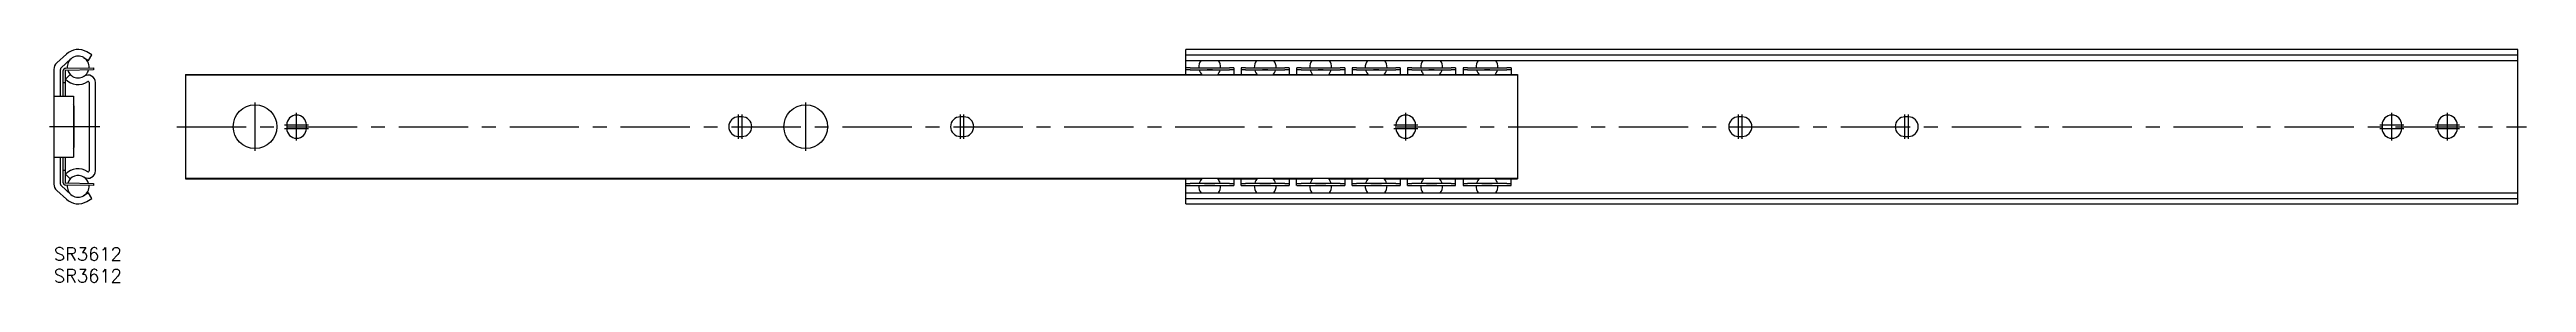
# Model space of a CAD drawing. Extents: x -1 to 566, y -8 to 45.
import ezdxf

# ---------------------------------------------------------------- set-up
doc = ezdxf.new("R2010")
doc.units = 0
doc.header["$LTSCALE"] = 0.5
doc.linetypes.add('CENTER', pattern=[50.8, 31.75, -6.35, 6.35, -6.35])
for name, color, linetype in [('MSM_CENTER', 1, 'CENTER'), ('MSM_CONTINUOUS', 7, 'CONTINUOUS'), ('MSM_PART_NUMBER', 7, 'CONTINUOUS')]:
    doc.layers.add(name, color=color, linetype=linetype)
doc.styles.get("Standard").update_dxf_attribs({"font": 'txt.shx', "height": 3, "bigfont": 'bigfont.shx'})

# ---------------------------------------------------------------- blocks, each defined once
blk = doc.blocks.new('*U7')
at = {"layer": 'MSM_PART_NUMBER'}
blk.add_text('SR3612', height=3, dxfattribs=at).set_placement((0, -3))
blk = doc.blocks.new('*U8')
at = {"layer": 'MSM_PART_NUMBER'}
blk.add_text('SR3612', height=3, dxfattribs=at).set_placement((0, -8))

msp = doc.modelspace()

# ---------------------------------------------------------------- linework, layer by layer
at = {"layer": 'MSM_CENTER'}
for p, q in [((46.06, 22.15), (46.06, 33.15)), ((55.56, 24.5), (55.56, 30.8)), ((156.76, 24.9), (156.76, 30.4)), ((157.56, 24.9), (157.56, 30.4)), ((172.16, 22.15), (172.16, 33.15)), ((207.56, 24.9), (207.56, 30.4)), ((208.36, 24.9), (208.36, 30.4)), ((309.56, 24.5), (309.56, 30.8)), ((385.76, 24.9), (385.76, 30.4)), ((386.56, 24.9), (386.56, 30.4)), ((423.86, 24.9), (423.86, 30.4)), ((424.66, 24.9), (424.66, 30.4)), ((535.36, 24.5), (535.36, 30.8)), ((548.06, 24.5), (548.06, 30.8)), ((10.5, 27.65), (-1, 27.65)), ((28.16, 27.65), (566.16, 27.65)), ((52.81, 28.05), (58.31, 28.05)), ((52.81, 27.25), (58.31, 27.25)), ((306.81, 28.05), (312.31, 28.05)), ((306.81, 27.25), (312.31, 27.25)), ((532.61, 28.05), (538.11, 28.05)), ((532.61, 27.25), (538.11, 27.25)), ((545.31, 28.05), (550.81, 28.05)), ((545.31, 27.25), (550.81, 27.25))]:
    msp.add_line(p, q, dxfattribs=at)
at = {"layer": 'MSM_CONTINUOUS'}
for p, q in [((0, 40.77), (0, 14.53)), ((2.85, 44.25), (0.65, 42.24)), ((1.5, 34.65), (1.5, 40.77)), ((1.66, 41.14), (3.86, 43.15)), ((2.05, 40.34), (2.05, 34.65)), ((2.55, 40.34), (2.55, 34.65)), ((2.74, 41.04), (9.05, 41.15)), ((9.05, 40.65), (2.75, 40.54)), ((6.8, 43.46), (7.95, 42.8)), ((8.7, 44.1), (7.55, 44.76)), ((7.95, 42.8), (8.7, 44.1)), ((9.05, 41.15), (9.05, 40.65)), ((564.16, 45.3), (259.16, 45.3)), ((259.16, 39.56), (259.16, 45.3)), ((259.16, 44.1), (564.16, 44.1)), ((259.16, 42.8), (564.16, 42.8)), ((260.16, 41.15), (269.16, 41.15)), ((260.16, 40.65), (269.16, 40.65)), ((270.16, 41.13), (270.16, 39.56)), ((271.86, 41.13), (271.86, 39.56)), ((272.86, 41.15), (281.86, 41.15)), ((272.86, 40.65), (281.86, 40.65)), ((282.86, 41.13), (282.86, 39.56)), ((284.56, 41.13), (284.56, 39.56)), ((285.56, 41.15), (294.56, 41.15)), ((285.56, 40.65), (294.56, 40.65)), ((295.56, 41.13), (295.56, 39.56)), ((297.26, 41.13), (297.26, 39.56)), ((298.26, 41.15), (307.26, 41.15)), ((298.26, 40.65), (307.26, 40.65)), ((308.26, 41.13), (308.26, 39.56)), ((309.96, 41.13), (309.96, 39.56)), ((310.96, 41.15), (319.96, 41.15)), ((310.96, 40.65), (319.96, 40.65)), ((320.96, 41.13), (320.96, 39.56)), ((322.66, 41.13), (322.66, 39.56)), ((323.66, 41.15), (332.66, 41.15)), ((323.66, 40.65), (332.66, 40.65)), ((333.66, 41.13), (333.66, 39.56)), ((564.16, 10), (564.16, 45.3)), ((0, 34.65), (4.5, 34.65)), ((2.55, 37.65), (2.05, 37.65)), ((3.75, 39.56), (2.67, 38.52)), ((4.5, 34.65), (4.5, 20.65)), ((8.05, 37.79), (8.05, 17.51)), ((9.5, 17.55), (9.5, 37.75)), ((30.16, 39.56), (262.86, 39.56)), ((30.16, 39.56), (30.16, 15.74)), ((335.16, 39.45), (30.16, 39.45)), ((266.46, 39.56), (275.56, 39.56)), ((279.16, 39.56), (288.26, 39.56)), ((291.86, 39.56), (300.96, 39.56)), ((304.56, 39.56), (313.66, 39.56)), ((317.26, 39.56), (326.36, 39.56)), ((329.96, 39.56), (335.16, 39.56)), ((335.16, 39.56), (335.16, 15.74)), ((4.55, 32.45), (4.55, 22.85)), ((157.56, 29.9), (156.76, 29.9)), ((208.36, 29.9), (207.56, 29.9)), ((386.56, 29.9), (385.76, 29.9)), ((424.66, 29.9), (423.86, 29.9)), ((53.31, 28.05), (53.31, 27.25)), ((57.81, 27.25), (57.81, 28.05)), ((156.76, 25.4), (157.56, 25.4)), ((207.56, 25.4), (208.36, 25.4)), ((307.31, 28.05), (307.31, 27.25)), ((311.81, 27.25), (311.81, 28.05)), ((385.76, 25.4), (386.56, 25.4)), ((423.86, 25.4), (424.66, 25.4)), ((533.11, 28.05), (533.11, 27.25)), ((537.61, 27.25), (537.61, 28.05)), ((545.81, 28.05), (545.81, 27.25)), ((550.31, 27.25), (550.31, 28.05)), ((0, 20.65), (4.5, 20.65)), ((1.5, 14.53), (1.5, 20.65)), ((2.05, 20.65), (2.05, 14.96)), ((2.55, 17.65), (2.05, 17.65)), ((2.55, 20.65), (2.55, 14.96)), ((0.65, 13.06), (2.85, 11.05)), ((3.86, 12.15), (1.66, 14.16)), ((2.67, 16.78), (3.75, 15.74)), ((9.05, 14.15), (2.74, 14.26)), ((2.75, 14.76), (9.05, 14.65)), ((7.95, 12.5), (6.8, 11.84)), ((8.7, 11.2), (7.95, 12.5)), ((9.05, 14.65), (9.05, 14.15)), ((30.16, 15.85), (335.16, 15.85)), ((30.16, 15.74), (262.86, 15.74)), ((259.16, 10), (259.16, 15.74)), ((259.16, 12.5), (564.16, 12.5)), ((269.16, 14.65), (260.16, 14.65)), ((260.16, 14.15), (269.16, 14.15)), ((266.46, 15.74), (275.56, 15.74)), ((270.16, 15.74), (270.16, 14.17)), ((271.86, 14.17), (271.86, 15.74)), ((281.86, 14.65), (272.86, 14.65)), ((272.86, 14.15), (281.86, 14.15)), ((279.16, 15.74), (288.26, 15.74)), ((282.86, 15.74), (282.86, 14.17)), ((284.56, 14.17), (284.56, 15.74)), ((294.56, 14.65), (285.56, 14.65)), ((285.56, 14.15), (294.56, 14.15)), ((291.86, 15.74), (300.96, 15.74)), ((295.56, 15.74), (295.56, 14.17)), ((297.26, 14.17), (297.26, 15.74)), ((307.26, 14.65), (298.26, 14.65)), ((298.26, 14.15), (307.26, 14.15)), ((304.56, 15.74), (313.66, 15.74)), ((308.26, 15.74), (308.26, 14.17)), ((309.96, 14.17), (309.96, 15.74)), ((319.96, 14.65), (310.96, 14.65)), ((310.96, 14.15), (319.96, 14.15)), ((317.26, 15.74), (326.36, 15.74)), ((320.96, 14.17), (320.96, 15.74)), ((322.66, 15.74), (322.66, 14.17)), ((332.66, 14.65), (323.66, 14.65)), ((323.66, 14.15), (332.66, 14.15)), ((329.96, 15.74), (335.16, 15.74)), ((333.66, 14.17), (333.66, 15.74)), ((7.55, 10.54), (8.7, 11.2)), ((259.16, 11.2), (564.16, 11.2)), ((259.16, 10), (564.16, 10))]:
    msp.add_line(p, q, dxfattribs=at)
for centre in [(46.06, 27.65), (172.16, 27.65)]:
    msp.add_circle(centre, 5, dxfattribs=at)
for centre, radius, start, end in [((2, 40.77), 2, 132.3876, 180), ((2, 40.77), 0.5, 132.3876, 180), ((2.75, 40.34), 0.7, 91, 180), ((2.75, 40.34), 0.2, 91, 180), ((5.55, 41.3), 4, 59.9944, 132.3876), ((5.55, 41.3), 2.5, 356.1571, 185.8429), ((5.55, 41.3), 2.5, 197.5244, 223.95), ((5.55, 41.3), 2.5, 223.95, 344.4756), ((259.21, 40.95), 0.186, 89.0135, 103.6679), ((259.21, 40.45), 0.186, 89.0135, 103.6679), ((260.05, 12.65), 28.5, 89.7763, 91.6923), ((260.05, 12.16), 28.5, 89.7763, 91.6923), ((264.66, 41.3), 2.5, 143.1005, 183.4398), ((264.66, -27.7), 68.33, 87.9899, 92.0101), ((264.66, 41.3), 2.5, 196.527, 227.6115), ((264.66, 41.3), 2.5, 312.3885, 343.473), ((264.66, 41.3), 2.5, 356.5602, 36.8995), ((269.27, 11.27), 29.88, 88.4456, 90.2159), ((269.27, 10.77), 29.88, 88.4456, 90.2159), ((270.08, 40.67), 0.474, 80.3691, 89.7242), ((270.08, 40.17), 0.474, 80.3691, 89.7242), ((271.91, 40.95), 0.186, 89.0135, 103.6679), ((271.91, 40.45), 0.186, 89.0135, 103.6679), ((272.75, 12.65), 28.5, 89.7763, 91.6923), ((272.75, 12.15), 28.5, 89.7763, 91.6923), ((277.36, 41.3), 2.5, 143.1005, 183.4398), ((277.36, -27.7), 68.33, 87.9899, 92.0101), ((277.36, 41.3), 2.5, 196.527, 227.6115), ((277.36, 41.3), 2.5, 312.3885, 343.473), ((277.36, 41.3), 2.5, 356.5602, 36.8995), ((281.97, 11.27), 29.88, 88.4456, 90.2159), ((281.97, 10.77), 29.88, 88.4456, 90.2159), ((282.78, 40.67), 0.474, 80.3691, 89.7242), ((282.78, 40.17), 0.474, 80.3691, 89.7242), ((284.61, 40.95), 0.186, 89.0135, 103.6679), ((284.61, 40.45), 0.186, 89.0135, 103.6679), ((285.45, 12.65), 28.5, 89.7763, 91.6923), ((285.45, 12.15), 28.5, 89.7763, 91.6923), ((290.06, 41.3), 2.5, 143.1005, 183.4398), ((290.06, -27.7), 68.33, 87.9899, 92.0101), ((290.06, 41.3), 2.5, 196.527, 227.6115), ((290.06, 41.3), 2.5, 312.3885, 343.473), ((290.06, 41.3), 2.5, 356.5602, 36.8995), ((294.67, 11.27), 29.88, 88.4456, 90.2159), ((294.67, 10.77), 29.88, 88.4456, 90.2159), ((295.48, 40.17), 0.474, 80.3691, 89.7242), ((295.48, 40.67), 0.474, 80.3691, 89.7242), ((297.31, 40.95), 0.186, 89.0135, 103.6679), ((297.31, 40.45), 0.186, 89.0135, 103.6679), ((298.15, 12.65), 28.5, 89.7763, 91.6923), ((298.15, 12.15), 28.5, 89.7763, 91.6923), ((302.76, 41.3), 2.5, 143.1005, 183.4398), ((302.76, -27.7), 68.33, 87.9899, 92.0101), ((302.76, 41.3), 2.5, 196.527, 227.6115), ((302.76, 41.3), 2.5, 312.3885, 343.473), ((302.76, 41.3), 2.5, 356.5602, 36.8995), ((307.37, 11.27), 29.88, 88.4456, 90.2159), ((307.37, 10.77), 29.88, 88.4456, 90.2159), ((308.18, 40.67), 0.474, 80.3691, 89.7242), ((308.18, 40.17), 0.474, 80.3691, 89.7242), ((310.01, 40.95), 0.186, 89.0135, 103.6679), ((310.01, 40.45), 0.186, 89.0135, 103.6679), ((310.85, 12.65), 28.5, 89.7763, 91.6923), ((310.85, 12.15), 28.5, 89.7763, 91.6923), ((315.46, 41.3), 2.5, 143.1005, 183.4398), ((315.46, -27.7), 68.33, 87.9899, 92.0101), ((315.46, 41.3), 2.5, 196.527, 227.6115), ((315.46, 41.3), 2.5, 312.3885, 343.473), ((315.46, 41.3), 2.5, 356.5602, 36.8995), ((320.07, 11.27), 29.88, 88.4456, 90.2159), ((320.07, 10.77), 29.88, 88.4456, 90.2159), ((320.88, 40.17), 0.474, 80.3691, 89.7242), ((320.88, 40.67), 0.474, 80.3691, 89.7242), ((322.71, 40.95), 0.186, 89.0135, 103.6679), ((322.71, 40.45), 0.186, 89.0135, 103.6679), ((323.55, 12.65), 28.5, 89.7763, 91.6923), ((323.55, 12.15), 28.5, 89.7763, 91.6923), ((328.16, 41.3), 2.5, 143.1005, 183.4398), ((328.16, -27.7), 68.33, 87.9899, 92.0101), ((328.16, 41.3), 2.5, 196.527, 227.6115), ((328.16, 41.3), 2.5, 312.3885, 343.473), ((328.16, 41.3), 2.5, 356.5602, 36.8995), ((332.77, 11.27), 29.88, 88.4456, 90.2159), ((332.77, 10.77), 29.88, 88.4456, 90.2159), ((333.58, 40.67), 0.474, 80.3691, 89.7242), ((333.58, 40.17), 0.474, 80.3691, 89.7242), ((5.55, 41.3), 4, 223.95, 303.2038), ((7.8, 37.75), 1.7, 0, 122.3924), ((7.85, 37.79), 0.2, 0, 123.2038), ((3.85, 32.45), 0.7, 360, 21.7868), ((55.56, 28.05), 2.25, 0, 180), ((156.76, 27.65), 2.25, 90, 270), ((157.56, 27.65), 2.25, 270, 90), ((207.56, 27.65), 2.25, 90, 270), ((208.36, 27.65), 2.25, 270, 90), ((309.56, 28.05), 2.25, 0, 180), ((385.76, 27.65), 2.25, 90, 270), ((386.56, 27.65), 2.25, 270, 90), ((423.86, 27.65), 2.25, 90, 270), ((424.66, 27.65), 2.25, 270, 90), ((535.36, 28.05), 2.25, 0, 180), ((548.06, 28.05), 2.25, 0, 180), ((3.85, 22.85), 0.7, 338.2132, 0), ((55.56, 27.25), 2.25, 180, 0), ((309.56, 27.25), 2.25, 180, 0), ((535.36, 27.25), 2.25, 180, 0), ((548.06, 27.25), 2.25, 180, 0), ((5.55, 14), 4, 56.7962, 136.05), ((7.8, 17.55), 1.7, 237.6076, 360), ((7.85, 17.51), 0.2, 236.7962, 360), ((2, 14.53), 2, 180, 227.6124), ((2, 14.53), 0.5, 180, 227.6124), ((2.75, 14.96), 0.7, 180, 269), ((2.75, 14.96), 0.2, 180, 269), ((5.55, 14), 2.5, 174.1571, 300.0056), ((5.55, 14), 2.5, 57.6076, 162.4756), ((5.55, 14), 2.5, 300.0056, 3.8429), ((5.55, 14), 2.5, 15.5244, 57.6076), ((259.21, 14.85), 0.186, 256.3321, 270.9865), ((259.21, 14.35), 0.186, 256.3321, 270.9865), ((260.05, 43.15), 28.5, 268.3077, 270.2237), ((260.05, 42.65), 28.5, 268.3077, 270.2237), ((264.66, 14), 2.5, 176.5602, 216.8995), ((264.66, 14), 2.5, 132.3885, 163.473), ((264.66, 83), 68.33, 267.9899, 272.0101), ((264.66, 14), 2.5, 16.527, 47.6115), ((264.66, 14), 2.5, 323.1005, 3.4398), ((269.27, 44.53), 29.88, 269.7841, 271.5544), ((269.27, 44.03), 29.88, 269.7841, 271.5544), ((270.08, 15.13), 0.474, 270.2758, 279.6309), ((270.08, 14.63), 0.474, 270.2758, 279.6309), ((271.91, 14.85), 0.186, 256.3321, 270.9865), ((271.91, 14.35), 0.186, 256.3321, 270.9865), ((272.75, 43.15), 28.5, 268.3077, 270.2237), ((272.75, 42.65), 28.5, 268.3077, 270.2237), ((277.36, 14), 2.5, 176.5602, 216.8995), ((277.36, 14), 2.5, 132.3885, 163.473), ((277.36, 83), 68.33, 267.9899, 272.0101), ((277.36, 14), 2.5, 16.527, 47.6115), ((277.36, 14), 2.5, 323.1005, 3.4398), ((281.97, 44.53), 29.88, 269.7841, 271.5544), ((281.97, 44.03), 29.88, 269.7841, 271.5544), ((282.78, 15.13), 0.474, 270.2758, 279.6309), ((282.78, 14.63), 0.474, 270.2758, 279.6309), ((284.61, 14.85), 0.186, 256.3321, 270.9865), ((284.61, 14.35), 0.186, 256.3321, 270.9865), ((285.45, 43.15), 28.5, 268.3077, 270.2237), ((285.45, 42.65), 28.5, 268.3077, 270.2237), ((290.06, 14), 2.5, 176.5602, 216.8995), ((290.06, 14), 2.5, 132.3885, 163.473), ((290.06, 83), 68.33, 267.9899, 272.0101), ((290.06, 14), 2.5, 16.527, 47.6115), ((290.06, 14), 2.5, 323.1005, 3.4398), ((294.67, 44.53), 29.88, 269.7841, 271.5544), ((294.67, 44.03), 29.88, 269.7841, 271.5544), ((295.48, 15.13), 0.474, 270.2758, 279.6309), ((295.48, 14.63), 0.474, 270.2758, 279.6309), ((297.31, 14.85), 0.186, 256.3321, 270.9865), ((297.31, 14.35), 0.186, 256.3321, 270.9865), ((298.15, 43.15), 28.5, 268.3077, 270.2237), ((298.15, 42.65), 28.5, 268.3077, 270.2237), ((302.76, 14), 2.5, 176.5602, 216.8995), ((302.76, 14), 2.5, 132.3885, 163.473), ((302.76, 83), 68.33, 267.9899, 272.0101), ((302.76, 14), 2.5, 16.527, 47.6115), ((302.76, 14), 2.5, 323.1005, 3.4398), ((307.37, 44.53), 29.88, 269.7841, 271.5544), ((307.37, 44.03), 29.88, 269.7841, 271.5544), ((308.18, 15.13), 0.474, 270.2758, 279.6309), ((308.18, 14.63), 0.474, 270.2758, 279.6309), ((310.01, 14.85), 0.186, 256.3321, 270.9865), ((310.01, 14.35), 0.186, 256.3321, 270.9865), ((310.85, 43.15), 28.5, 268.3077, 270.2237), ((310.85, 42.65), 28.5, 268.3077, 270.2237), ((315.46, 14), 2.5, 176.5602, 216.8995), ((315.46, 14), 2.5, 132.3885, 163.473), ((315.46, 83), 68.33, 267.9899, 272.0101), ((315.46, 14), 2.5, 16.527, 47.6115), ((315.46, 14), 2.5, 323.1005, 3.4398), ((320.07, 44.53), 29.88, 269.7841, 271.5544), ((320.07, 44.03), 29.88, 269.7841, 271.5544), ((320.88, 15.13), 0.474, 270.2758, 279.6309), ((320.88, 14.63), 0.474, 270.2758, 279.6309), ((322.71, 14.85), 0.186, 256.3321, 270.9865), ((322.71, 14.35), 0.186, 256.3321, 270.9865), ((323.55, 43.15), 28.5, 268.3077, 270.2237), ((323.55, 42.65), 28.5, 268.3077, 270.2237), ((328.16, 14), 2.5, 176.5602, 216.8995), ((328.16, 14), 2.5, 132.3885, 163.473), ((328.16, 83), 68.33, 267.9899, 272.0101), ((328.16, 14), 2.5, 16.527, 47.6115), ((328.16, 14), 2.5, 323.1005, 3.4398), ((332.77, 44.53), 29.88, 269.7841, 271.5544), ((332.77, 44.03), 29.88, 269.7841, 271.5544), ((333.58, 15.13), 0.474, 270.2758, 279.6309), ((333.58, 14.63), 0.474, 270.2758, 279.6309), ((5.55, 14), 4, 227.6124, 300.0056)]:
    msp.add_arc(centre, radius, start, end, dxfattribs=at)

# ---------------------------------------------------------------- block references
for name in ['*U7', '*U8']:
    msp.add_blockref(name, (0, 0), dxfattribs=at)

doc.saveas('drawing.dxf')
